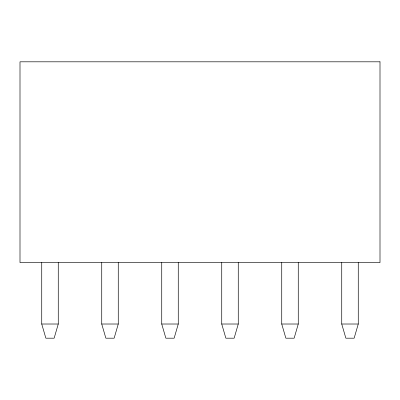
<?xml version="1.0" encoding="UTF-8"?>
<svg xmlns="http://www.w3.org/2000/svg" width="400" height="400" viewBox="0 0 400 400"><rect width="100%" height="100%" fill="white"/><g stroke="black" fill="none" stroke-linecap="round" stroke-linejoin="round"><path stroke-width="0.6" d="M58.27 262.6L58.27 324.015L54.135 338.19L45.865 338.19L41.73 324.015L41.73 262.6M118.27 262.6L118.27 324.015L114.135 338.19L105.865 338.19L101.73 324.015L101.73 262.6M178.27 262.6L178.27 324.015L174.135 338.19L165.865 338.19L161.73 324.015L161.73 262.6M238.27 262.6L238.27 324.015L234.135 338.19L225.865 338.19L221.73 324.015L221.73 262.6M298.27 262.6L298.27 324.015L294.135 338.19L285.865 338.19L281.73 324.015L281.73 262.6M358.27 262.6L358.27 324.015L354.135 338.19L345.865 338.19L341.73 324.015L341.73 262.6M41.73 324.015L58.27 324.015M101.73 324.015L118.27 324.015M161.73 324.015L178.27 324.015M221.73 324.015L238.27 324.015M281.73 324.015L298.27 324.015M341.73 324.015L358.27 324.015M380 61.81L20 61.81L20 262.6L380 262.6L380 61.81"/></g></svg>
